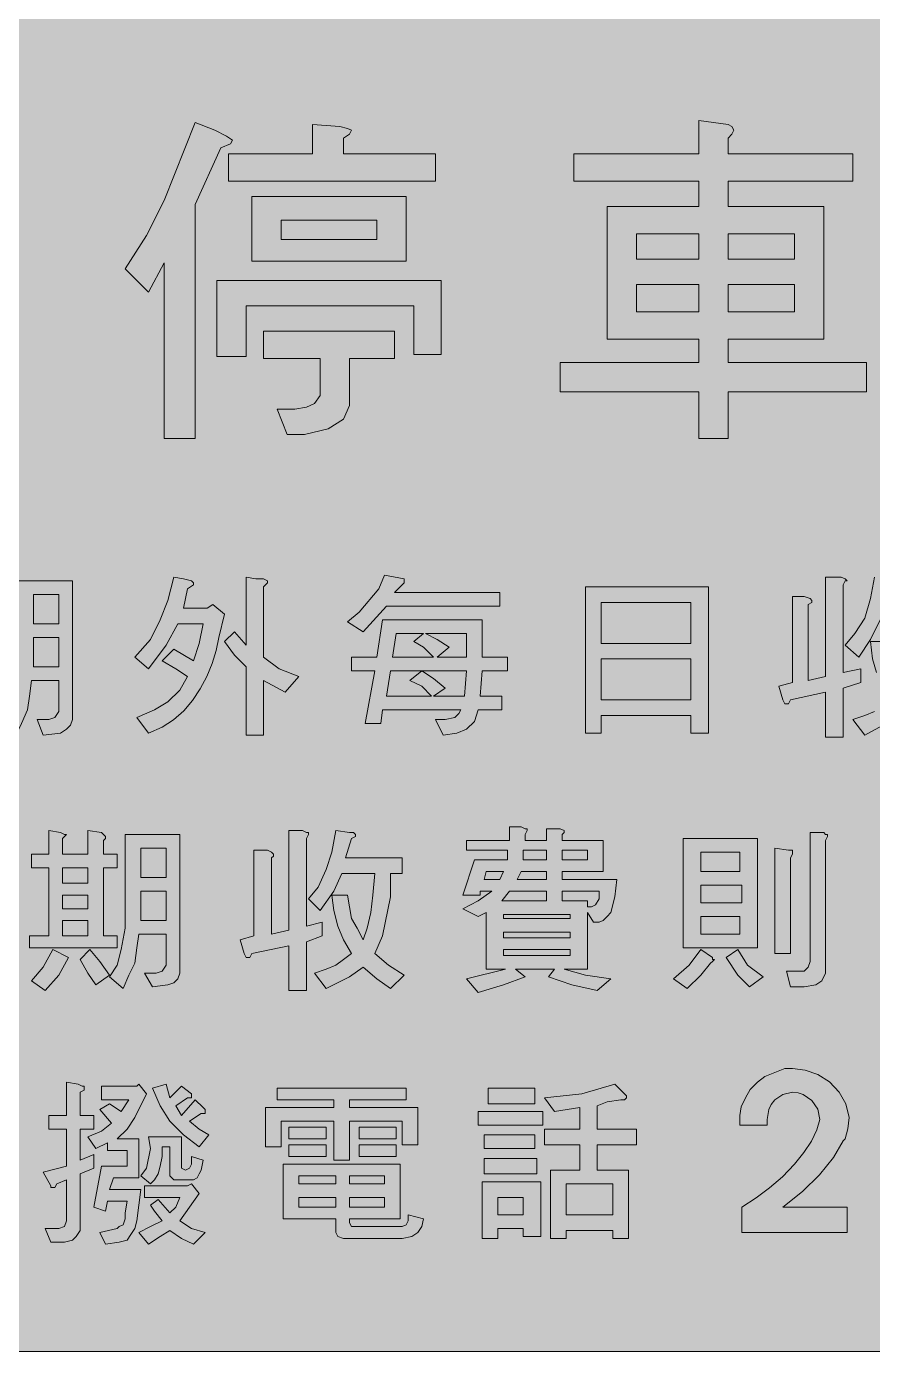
# Model space of a CAD drawing. Header units: metres. Extents: x 10 to 559, y 12 to 260.
# Drawn here: x 168 to 246.1, y 12.1 to 134.3 of the extents above; entities that cross this region are included whole.
import ezdxf

# ---------------------------------------------------------------- set-up
doc = ezdxf.new("R2010")
doc.units = ezdxf.units.M
doc.layers.add('FILL_BLUE_0000FF', color=7, linetype='Continuous', true_color=0x0000ff)
doc.layers.add('FILL_WHITE_FFFFFF', color=7, linetype='Continuous', true_color=0xffffff)

msp = doc.modelspace()

# ---------------------------------------------------------------- hatches: boundary and pattern name
at = {"layer": 'FILL_BLUE_0000FF', "true_color": 0x0000ff}
h = msp.add_hatch(color=7, dxfattribs=at)
h.dxf.hatch_style = 1
h.paths.add_polyline_path([(553.58, 259.97), (554.9, 259.58), (556.14, 258.96), (557.28, 258.12), (558.12, 256.98), (558.74, 255.74), (559.13, 254.42), (559.26, 253.08), (559.26, 19.26), (559.22, 17.91), (558.9, 16.56), (558.23, 15.32), (557.28, 14.22), (556.14, 13.28), (554.9, 12.6), (553.58, 12.2), (552.24, 12.06), (17.28, 12.06), (15.94, 12.2), (14.63, 12.6), (13.38, 13.28), (12.24, 14.22), (11.3, 15.36), (10.62, 16.61), (10.22, 17.92), (10.08, 19.26), (10.08, 253.08), (10.22, 254.41), (10.62, 255.6), (11.3, 256.93), (12.24, 258.12), (13.34, 259.07), (14.58, 259.74), (15.93, 259.99), (17.28, 260.1), (552.24, 260.1), (553.58, 259.97)])
at = {"layer": 'FILL_WHITE_FFFFFF', "true_color": 0xffffff}
h = msp.add_hatch(color=7, dxfattribs=at)
h.dxf.hatch_style = 1
h.paths.add_polyline_path([(186.48, 124.2), (187.02, 123.84), (186.84, 123.48), (185.94, 123.12), (183.6, 117.9), (183.6, 96.3), (180.72, 96.3), (180.72, 112.5), (179.28, 109.8), (177.12, 111.96), (179.1, 115.02), (180.72, 118.26), (183.6, 125.46), (185.4, 124.74), (186.48, 124.2)])
h = msp.add_hatch(color=7, dxfattribs=at)
h.dxf.hatch_style = 1
h.paths.add_polyline_path([(196.92, 125.1), (197.64, 124.92), (198, 124.74), (197.82, 124.38), (197.28, 124.02), (197.28, 122.58), (205.74, 122.58), (205.74, 120.06), (186.66, 120.06), (186.66, 122.58), (194.4, 122.58), (194.4, 125.28), (196.92, 125.1)])
h = msp.add_hatch(color=7, dxfattribs=at)
h.dxf.hatch_style = 1
h.paths.add_polyline_path([(233.28, 124.74), (233.1, 124.38), (232.74, 124.02), (232.74, 122.58), (244.26, 122.58), (244.26, 120.06), (232.74, 120.06), (232.74, 117.72), (241.56, 117.72), (241.56, 105.48), (232.74, 105.48), (232.74, 103.32), (245.52, 103.32), (245.52, 100.62), (232.74, 100.62), (232.74, 96.3), (230.04, 96.3), (230.04, 100.62), (217.26, 100.62), (217.26, 103.32), (230.04, 103.32), (230.04, 105.48), (221.58, 105.48), (221.58, 117.72), (230.04, 117.72), (230.04, 120.06), (218.52, 120.06), (218.52, 122.58), (230.04, 122.58), (230.04, 125.64), (232.74, 125.28), (233.1, 125.1), (233.28, 124.74)])
h.paths.add_polyline_path([(230.04, 112.86), (230.04, 115.2), (224.28, 115.2), (224.28, 112.86), (230.04, 112.86)], flags=16)
h.paths.add_polyline_path([(224.28, 108), (230.04, 108), (230.04, 110.52), (224.28, 110.52), (224.28, 108)], flags=16)
h.paths.add_polyline_path([(232.74, 115.2), (232.74, 112.86), (238.86, 112.86), (238.86, 115.2), (232.74, 115.2)], flags=16)
h.paths.add_polyline_path([(238.86, 110.52), (232.74, 110.52), (232.74, 108), (238.86, 108), (238.86, 110.52)], flags=16)
h = msp.add_hatch(color=7, dxfattribs=at)
h.dxf.hatch_style = 1
h.paths.add_polyline_path([(203.04, 112.68), (188.82, 112.68), (188.82, 118.62), (203.04, 118.62), (203.04, 112.68)])
h.paths.add_polyline_path([(200.34, 116.46), (191.52, 116.46), (191.52, 114.66), (200.34, 114.66), (200.34, 116.46)], flags=16)
h = msp.add_hatch(color=7, dxfattribs=at)
h.dxf.hatch_style = 1
h.paths.add_polyline_path([(206.28, 110.88), (206.28, 104.04), (203.76, 104.04), (203.76, 108.54), (188.28, 108.54), (188.28, 103.86), (185.58, 103.86), (185.58, 110.88), (206.28, 110.88)])
h = msp.add_hatch(color=7, dxfattribs=at)
h.dxf.hatch_style = 1
h.paths.add_polyline_path([(201.96, 106.2), (201.96, 103.68), (197.82, 103.68), (197.82, 99.36), (197.28, 98.1), (195.84, 97.2), (193.68, 96.66), (192.06, 96.66), (191.16, 99), (192.78, 99), (193.86, 99.18), (194.58, 99.54), (195.12, 100.26), (195.12, 103.68), (189.9, 103.68), (189.9, 106.2), (201.96, 106.2)])
h = msp.add_hatch(color=7, dxfattribs=at)
h.dxf.hatch_style = 1
h.paths.add_polyline_path([(172.08, 69.84), (171.72, 69.48), (171.18, 69.12), (169.56, 68.94), (169.02, 70.38), (170.1, 70.38), (170.64, 70.56), (171, 71.1), (171, 73.98), (168.48, 73.98), (168.3, 72.54), (168.12, 71.28), (167.58, 70.02), (167.04, 68.94), (165.78, 70.02), (166.5, 71.1), (166.86, 72.54), (167.22, 74.52), (167.22, 83.16), (172.26, 83.16), (172.26, 70.38), (172.08, 69.84)])
h.paths.add_polyline_path([(168.66, 77.94), (168.66, 75.24), (171, 75.24), (171, 77.94), (168.66, 77.94)], flags=16)
h.paths.add_polyline_path([(171, 81.9), (168.66, 81.9), (168.66, 79.2), (171, 79.2), (171, 81.9)], flags=16)
h = msp.add_hatch(color=7, dxfattribs=at)
h.dxf.hatch_style = 1
h.paths.add_polyline_path([(183.24, 83.16), (183.42, 82.98), (183.42, 82.8), (182.88, 82.44), (182.52, 80.64), (184.68, 80.64), (185.22, 81), (186.3, 80.1), (185.76, 77.94), (185.51, 76.75), (185.14, 75.54), (184.66, 74.34), (184.06, 73.2), (183.35, 72.12), (182.53, 71.16), (181.59, 70.33), (180.54, 69.66), (179.28, 69.12), (178.2, 70.56), (179.82, 71.28), (181.08, 72), (182.16, 73.08), (182.88, 74.34), (181.8, 75.06), (180.54, 75.78), (181.62, 76.86), (183.42, 75.78), (183.96, 77.4), (184.32, 79.2), (181.98, 79.2), (180.9, 77.22), (179.28, 75.06), (178.02, 76.14), (179.46, 77.76), (180.36, 79.56), (181.08, 81.36), (181.62, 83.52), (182.52, 83.34), (183.24, 83.16)])
h = msp.add_hatch(color=7, dxfattribs=at)
h.dxf.hatch_style = 1
h.paths.add_polyline_path([(189.9, 83.34), (190.26, 83.16), (190.26, 82.98), (189.9, 82.62), (189.9, 76.14), (191.34, 75.06), (193.14, 74.34), (191.88, 72.9), (189.9, 73.98), (189.9, 68.94), (188.28, 68.94), (188.28, 75.24), (187.2, 76.32), (186.3, 77.58), (187.2, 78.48), (188.28, 77.22), (188.28, 83.52), (189.18, 83.34), (189.9, 83.34)])
h = msp.add_hatch(color=7, dxfattribs=at)
h.dxf.hatch_style = 1
h.paths.add_polyline_path([(198.72, 80.28), (200.52, 82.44), (201.06, 83.7), (202.86, 83.34), (202.86, 82.98), (202.5, 82.62), (201.96, 82.08), (211.68, 82.08), (211.68, 80.82), (201.24, 80.82), (199.08, 78.48), (197.64, 79.38), (198.72, 80.28)])
h = msp.add_hatch(color=7, dxfattribs=at)
h.dxf.hatch_style = 1
h.paths.add_polyline_path([(238.68, 73.8), (238.68, 81.72), (239.76, 81.72), (240.3, 81.54), (240.48, 81.36), (240.48, 81.18), (240.12, 81), (240.12, 73.98), (241.74, 74.34), (241.74, 83.52), (243.18, 83.52), (243.54, 83.34), (243.72, 83.16), (243.54, 83.16), (243.36, 82.8), (243.36, 74.7), (244.98, 75.06), (244.98, 73.8), (243.36, 73.26), (243.36, 68.76), (241.74, 68.76), (241.74, 72.9), (238.5, 72.18), (238.32, 71.82), (237.96, 71.82), (237.78, 72.18), (237.42, 73.44), (238.68, 73.8)])
h = msp.add_hatch(color=7, dxfattribs=at)
h.dxf.hatch_style = 1
h.paths.add_polyline_path([(244.44, 78.3), (245.34, 79.74), (245.88, 81.54), (246.24, 83.52), (247.5, 83.34), (247.86, 83.16), (248.04, 83.16), (248.04, 82.98), (247.68, 82.62), (247.14, 81), (252.36, 81), (252.36, 79.56), (251.28, 79.56), (251.28, 77.4), (250.92, 75.6), (250.38, 73.8), (249.66, 72.18), (250.92, 71.1), (252.54, 70.2), (251.28, 68.94), (249.84, 69.84), (248.76, 70.92), (247.32, 70.02), (245.34, 68.94), (244.26, 70.38), (245.34, 70.74), (246.24, 71.1), (246.96, 71.64), (247.68, 72.18), (246.96, 73.44), (246.42, 74.7), (246.06, 75.96), (245.88, 77.58), (247.32, 77.58), (247.68, 75.42), (248.04, 74.34), (248.58, 73.44), (249.12, 74.52), (249.48, 75.96), (249.66, 77.58), (249.84, 79.56), (246.78, 79.56), (245.88, 77.76), (244.8, 76.14), (243.54, 77.22), (244.44, 78.3)])
h = msp.add_hatch(color=7, dxfattribs=at)
h.dxf.hatch_style = 1
h.paths.add_polyline_path([(230.94, 69.12), (229.32, 69.12), (229.32, 70.74), (221.04, 70.74), (221.04, 69.12), (219.6, 69.12), (219.6, 82.62), (230.94, 82.62), (230.94, 69.12)])
h.paths.add_polyline_path([(221.04, 75.96), (221.04, 72.18), (229.32, 72.18), (229.32, 75.96), (221.04, 75.96)], flags=16)
h.paths.add_polyline_path([(229.32, 81.18), (221.04, 81.18), (221.04, 77.4), (229.32, 77.4), (229.32, 81.18)], flags=16)
h = msp.add_hatch(color=7, dxfattribs=at)
h.dxf.hatch_style = 1
h.paths.add_polyline_path([(212.4, 76.14), (212.4, 74.88), (210.06, 74.88), (209.88, 72.54), (211.86, 72.54), (211.86, 71.28), (209.7, 71.28), (209.34, 70.2), (208.62, 69.48), (207.72, 69.12), (206.46, 68.94), (205.74, 70.38), (206.64, 70.38), (207.54, 70.56), (207.9, 70.92), (208.08, 71.28), (200.88, 71.28), (200.7, 70.02), (199.26, 70.02), (200.16, 74.88), (198, 74.88), (198, 76.14), (200.34, 76.14), (200.88, 79.56), (210.06, 79.56), (210.06, 76.14), (212.4, 76.14)])
h.paths.add_polyline_path([(208.62, 78.3), (204.84, 78.3), (205.92, 77.76), (207, 77.04), (205.92, 76.14), (208.62, 76.14), (208.62, 78.3)], flags=16)
h.paths.add_polyline_path([(204.66, 78.3), (202.14, 78.3), (201.78, 76.14), (205.56, 76.14), (204.66, 77.04), (203.76, 77.58), (204.66, 78.3)], flags=16)
h.paths.add_polyline_path([(205.56, 72.54), (208.44, 72.54), (208.62, 74.88), (204.48, 74.88), (205.56, 74.16), (206.64, 73.26), (205.56, 72.54)], flags=16)
h.paths.add_polyline_path([(201.6, 74.88), (201.24, 72.54), (205.38, 72.54), (204.48, 73.44), (203.4, 73.98), (204.48, 74.88), (201.6, 74.88)], flags=16)
h = msp.add_hatch(color=7, dxfattribs=at)
h.dxf.hatch_style = 1
h.paths.add_polyline_path([(171.54, 59.76), (171.72, 59.76), (171.36, 59.4), (171.36, 57.96), (173.7, 57.96), (173.7, 60.12), (174.96, 59.94), (175.32, 59.58), (175.32, 59.4), (175.14, 59.22), (175.14, 57.96), (176.4, 57.96), (176.4, 56.7), (175.14, 56.7), (175.14, 50.4), (176.4, 50.4), (176.4, 49.32), (168.3, 49.32), (168.3, 50.4), (170.1, 50.4), (170.1, 56.7), (168.48, 56.7), (168.48, 57.96), (170.1, 57.96), (170.1, 60.12), (171.18, 59.94), (171.54, 59.76)])
h.paths.add_polyline_path([(171.36, 52.92), (173.7, 52.92), (173.7, 54.18), (171.36, 54.18), (171.36, 52.92)], flags=16)
h.paths.add_polyline_path([(171.36, 51.84), (171.36, 50.4), (173.7, 50.4), (173.7, 51.84), (171.36, 51.84)], flags=16)
h.paths.add_polyline_path([(173.7, 56.7), (171.36, 56.7), (171.36, 55.26), (173.7, 55.26), (173.7, 56.7)], flags=16)
h = msp.add_hatch(color=7, dxfattribs=at)
h.dxf.hatch_style = 1
h.paths.add_polyline_path([(189, 50.4), (189, 58.32), (190.26, 58.32), (190.62, 58.14), (190.8, 57.96), (190.8, 57.78), (190.62, 57.6), (190.62, 50.58), (192.24, 50.94), (192.24, 60.12), (193.5, 60.12), (193.86, 59.94), (194.04, 59.94), (194.04, 59.76), (193.86, 59.4), (193.86, 51.3), (195.3, 51.66), (195.3, 50.4), (193.86, 49.86), (193.86, 45.36), (192.24, 45.36), (192.24, 49.5), (188.82, 48.78), (188.64, 48.42), (188.28, 48.42), (188.1, 48.78), (187.74, 50.04), (189, 50.4)])
h = msp.add_hatch(color=7, dxfattribs=at)
h.dxf.hatch_style = 1
h.paths.add_polyline_path([(194.94, 54.9), (195.66, 56.52), (196.2, 58.14), (196.56, 60.12), (197.82, 59.94), (198.18, 59.94), (198.36, 59.76), (198.36, 59.58), (198, 59.4), (197.46, 57.6), (202.68, 57.6), (202.68, 56.16), (201.6, 56.16), (201.6, 54), (200.88, 50.4), (200.16, 48.78), (201.42, 47.7), (202.86, 46.8), (201.6, 45.54), (200.34, 46.44), (199.08, 47.52), (197.82, 46.62), (195.66, 45.54), (194.58, 46.98), (195.66, 47.34), (196.56, 47.7), (197.28, 48.24), (198, 48.78), (197.28, 50.04), (196.74, 51.3), (196.38, 52.74), (196.2, 54.18), (197.64, 54.18), (198, 52.02), (198.54, 51.12), (199.08, 50.04), (199.44, 51.12), (199.8, 52.56), (199.98, 54.18), (200.16, 56.16), (197.1, 56.16), (196.38, 54.54), (195.12, 52.74), (194.04, 53.82), (194.94, 54.9)])
h = msp.add_hatch(color=7, dxfattribs=at)
h.dxf.hatch_style = 1
h.paths.add_polyline_path([(216, 60.3), (217.26, 60.3), (217.62, 60.12), (217.62, 59.94), (217.44, 59.76), (217.44, 59.22), (221.22, 59.22), (221.22, 56.34), (217.44, 56.34), (217.44, 55.62), (222.48, 55.62), (222.3, 54), (221.94, 52.56), (221.58, 52.2), (221.22, 51.84), (220.86, 51.66), (220.32, 51.66), (219.78, 52.56), (219.78, 47.34), (217.62, 47.34), (219.6, 46.8), (221.94, 46.44), (220.68, 45.36), (218.34, 45.9), (216.18, 46.62), (216.72, 47.34), (213.12, 47.34), (214.02, 46.62), (212.04, 45.9), (209.7, 45.18), (208.62, 46.44), (212.22, 47.34), (210.42, 47.34), (210.42, 52.56), (209.7, 52.2), (208.26, 52.92), (209.7, 53.64), (210.96, 54.54), (209.88, 54.54), (209.88, 54.18), (208.26, 54.18), (209.34, 57.42), (212.4, 57.42), (212.4, 58.32), (208.62, 58.32), (208.62, 59.22), (212.58, 59.22), (212.58, 60.48), (213.66, 60.48), (214.02, 60.3), (214.2, 60.3), (214.2, 60.12), (214.02, 59.76), (214.02, 59.22), (216, 59.22), (216, 60.3)])
h.paths.add_polyline_path([(210.42, 56.34), (210.24, 55.62), (211.68, 55.62), (212.04, 56.34), (210.42, 56.34)], flags=16)
h.paths.add_polyline_path([(216, 57.42), (216, 58.32), (213.84, 58.32), (213.84, 57.42), (216, 57.42)], flags=16)
h.paths.add_polyline_path([(216, 55.62), (216, 56.34), (213.66, 56.34), (213.3, 55.62), (216, 55.62)], flags=16)
h.paths.add_polyline_path([(217.44, 58.32), (217.44, 57.42), (219.78, 57.42), (219.78, 58.32), (217.44, 58.32)], flags=16)
h.paths.add_polyline_path([(218.16, 52.38), (212.04, 52.38), (212.04, 52.02), (218.16, 52.02), (218.16, 52.38)], flags=16)
h.paths.add_polyline_path([(216, 54.54), (212.58, 54.54), (211.86, 53.64), (216, 53.64), (216, 54.54)], flags=16)
h.paths.add_polyline_path([(220.5, 53.28), (220.86, 53.82), (220.86, 54.54), (217.44, 54.54), (217.44, 53.64), (219.78, 53.64), (219.78, 53.1), (220.14, 53.1), (220.5, 53.28)], flags=16)
h.paths.add_polyline_path([(212.04, 50.76), (212.04, 50.22), (218.16, 50.22), (218.16, 50.76), (212.04, 50.76)], flags=16)
h.paths.add_polyline_path([(218.16, 49.14), (212.04, 49.14), (212.04, 48.6), (218.16, 48.6), (218.16, 49.14)], flags=16)
h = msp.add_hatch(color=7, dxfattribs=at)
h.dxf.hatch_style = 1
h.paths.add_polyline_path([(241.56, 59.94), (241.74, 59.76), (241.92, 59.76), (241.92, 59.58), (241.74, 59.22), (241.74, 46.98), (241.38, 46.26), (240.84, 45.9), (239.76, 45.72), (238.5, 45.72), (238.14, 47.16), (239.76, 47.16), (240.12, 47.52), (240.3, 48.06), (240.3, 59.94), (241.56, 59.94)])
h = msp.add_hatch(color=7, dxfattribs=at)
h.dxf.hatch_style = 1
h.paths.add_polyline_path([(181.98, 46.44), (181.62, 46.08), (181.08, 45.9), (179.64, 45.72), (178.92, 46.98), (180, 46.98), (180.54, 47.16), (180.9, 47.7), (180.9, 50.58), (178.38, 50.58), (178.2, 49.32), (178.02, 47.88), (177.48, 46.8), (176.94, 45.54), (175.68, 46.62), (176.4, 47.7), (176.76, 49.14), (177.12, 51.12), (177.12, 59.76), (182.16, 59.76), (182.16, 46.98), (181.98, 46.44)])
h.paths.add_polyline_path([(178.56, 54.54), (178.56, 51.84), (180.9, 51.84), (180.9, 54.54), (178.56, 54.54)], flags=16)
h.paths.add_polyline_path([(180.9, 58.5), (178.56, 58.5), (178.56, 55.8), (180.9, 55.8), (180.9, 58.5)], flags=16)
h = msp.add_hatch(color=7, dxfattribs=at)
h.dxf.hatch_style = 1
h.paths.add_polyline_path([(228.6, 59.4), (235.44, 59.4), (235.44, 49.32), (228.6, 49.32), (228.6, 59.4)])
h.paths.add_polyline_path([(230.22, 53.46), (234, 53.46), (234, 55.08), (230.22, 55.08), (230.22, 53.46)], flags=16)
h.paths.add_polyline_path([(230.22, 58.14), (230.22, 56.34), (233.82, 56.34), (233.82, 58.14), (230.22, 58.14)], flags=16)
h.paths.add_polyline_path([(233.82, 52.2), (230.22, 52.2), (230.22, 50.58), (233.82, 50.58), (233.82, 52.2)], flags=16)
h = msp.add_hatch(color=7, dxfattribs=at)
h.dxf.hatch_style = 1
h.paths.add_polyline_path([(238.32, 58.32), (238.68, 58.32), (238.68, 57.96), (238.5, 57.6), (238.5, 48.78), (237.06, 48.78), (237.06, 58.5), (238.32, 58.32)])
h = msp.add_hatch(color=7, dxfattribs=at)
h.dxf.hatch_style = 1
h.paths.add_polyline_path([(169.56, 47.52), (170.46, 49.14), (171.9, 48.42), (171, 46.8), (169.74, 45.36), (168.48, 46.26), (169.56, 47.52)])
h = msp.add_hatch(color=7, dxfattribs=at)
h.dxf.hatch_style = 1
h.paths.add_polyline_path([(174.78, 48.06), (175.68, 46.8), (174.42, 45.9), (173.7, 46.98), (172.98, 48.24), (173.88, 49.14), (174.78, 48.06)])
h = msp.add_hatch(color=7, dxfattribs=at)
h.dxf.hatch_style = 1
h.paths.add_polyline_path([(229.14, 47.7), (230.22, 49.14), (231.3, 48.42), (231.3, 48.24), (231.48, 48.24), (231.3, 48.06), (231.12, 47.88), (230.22, 46.8), (228.96, 45.54), (227.7, 46.44), (229.14, 47.7)])
h = msp.add_hatch(color=7, dxfattribs=at)
h.dxf.hatch_style = 1
h.paths.add_polyline_path([(233.64, 46.8), (232.56, 48.42), (233.64, 49.14), (234.54, 47.7), (235.98, 46.62), (234.72, 45.72), (233.64, 46.8)])
h = msp.add_hatch(color=7, dxfattribs=at)
h.dxf.hatch_style = 1
h.paths.add_polyline_path([(233.82, 32.94), (233.82, 33.84), (233.96, 34.65), (234.36, 35.46), (234.77, 36.25), (235.44, 36.9), (236.12, 37.42), (237.06, 37.8), (237.96, 38.16), (238.68, 38.16), (239.85, 38.03), (241.02, 37.62), (242.08, 36.95), (243, 36), (243.59, 34.9), (243.9, 33.66), (243.79, 32.6), (243.54, 31.68), (243.36, 31.5), (242.46, 29.96), (241.18, 28.37), (239.59, 26.82), (237.78, 25.38), (243.72, 25.38), (243.72, 23.04), (234, 23.04), (234, 25.38), (235.32, 26.23), (236.57, 27.16), (237.75, 28.19), (238.86, 29.34), (239.73, 30.42), (240.44, 31.48), (240.94, 32.5), (241.2, 33.48), (241.01, 34.41), (240.48, 35.21), (239.68, 35.78), (239.2, 35.94), (238.68, 36), (237.8, 35.78), (237.06, 35.28), (236.72, 34.85), (236.5, 34.38), (236.34, 33.48), (236.34, 32.94), (233.82, 32.94)])
h = msp.add_hatch(color=7, dxfattribs=at)
h.dxf.hatch_style = 1
h.paths.add_polyline_path([(172.8, 36.72), (173.16, 36.54), (173.34, 36.54), (173.34, 36.18), (172.98, 36), (172.98, 33.84), (174.24, 33.84), (174.24, 32.58), (172.98, 32.58), (172.98, 29.7), (174.24, 30.24), (174.24, 28.98), (172.98, 28.44), (172.98, 23.22), (172.62, 22.68), (172.26, 22.32), (171.54, 22.14), (170.28, 22.14), (169.74, 23.4), (171, 23.4), (171.54, 23.58), (171.72, 24.12), (171.72, 27.9), (170.82, 27.54), (170.64, 27.18), (170.28, 27.18), (170.28, 27.36), (169.56, 28.62), (171.72, 29.16), (171.72, 32.58), (170.1, 32.58), (170.1, 33.84), (171.72, 33.84), (171.72, 36.9), (172.8, 36.72)])
h = msp.add_hatch(color=7, dxfattribs=at)
h.dxf.hatch_style = 1
h.paths.add_polyline_path([(178.2, 36.54), (178.38, 36.72), (179.1, 35.82), (178.02, 33.66), (177.3, 32.58), (176.4, 31.68), (178.38, 31.68), (178.38, 28.08), (176.04, 28.08), (175.68, 27), (178.56, 27), (178.2, 24.12), (178.02, 23.4), (177.66, 22.86), (177.3, 22.32), (176.58, 22.14), (175.32, 21.96), (174.78, 23.04), (176.4, 23.4), (176.58, 23.58), (176.94, 23.76), (177.12, 24.3), (177.12, 24.84), (177.3, 25.92), (175.5, 25.92), (175.32, 25.02), (174.24, 25.38), (174.96, 29.16), (177.3, 29.16), (177.3, 30.6), (175.5, 30.6), (175.5, 31.32), (174.42, 30.78), (173.7, 31.86), (174.96, 32.4), (175.86, 33.12), (174.78, 34.38), (175.68, 34.92), (176.76, 34.2), (177.48, 35.28), (174.96, 35.28), (174.96, 36.54), (178.2, 36.54)])
h = msp.add_hatch(color=7, dxfattribs=at)
h.dxf.hatch_style = 1
h.paths.add_polyline_path([(181.26, 35.46), (182.34, 36.54), (183.24, 35.82), (183.24, 35.46), (182.88, 35.46), (181.8, 34.74), (182.34, 33.84), (183.6, 35.28), (184.32, 34.56), (184.5, 34.38), (184.5, 34.02), (184.14, 34.02), (183.06, 33.3), (183.96, 32.58), (184.86, 32.04), (183.96, 30.96), (182.52, 32.04), (181.26, 33.3), (180.36, 34.74), (179.64, 36.36), (180.9, 36.72), (181.26, 35.46)])
h = msp.add_hatch(color=7, dxfattribs=at)
h.dxf.hatch_style = 1
h.paths.add_polyline_path([(222.3, 36.72), (223.2, 35.82), (223.38, 35.64), (223.38, 35.46), (223.2, 35.28), (222.84, 35.28), (221.58, 35.1), (220.68, 34.74), (220.68, 32.58), (224.28, 32.58), (224.28, 31.14), (220.68, 31.14), (220.68, 28.8), (223.56, 28.8), (223.56, 22.5), (222.12, 22.5), (222.12, 23.22), (217.8, 23.22), (217.8, 22.5), (216.36, 22.5), (216.36, 28.8), (219.06, 28.8), (219.06, 31.14), (215.82, 31.14), (215.82, 32.58), (219.06, 32.58), (219.06, 34.56), (216.72, 34.2), (215.82, 35.46), (219.24, 35.82), (222.3, 36.72)])
h.paths.add_polyline_path([(222.12, 27.54), (217.8, 27.54), (217.8, 24.66), (222.12, 24.66), (222.12, 27.54)], flags=16)
h = msp.add_hatch(color=7, dxfattribs=at)
h.dxf.hatch_style = 1
h.paths.add_polyline_path([(203.04, 36.36), (203.04, 35.28), (197.82, 35.28), (197.82, 34.56), (204.12, 34.56), (204.12, 31.14), (202.68, 31.14), (202.68, 33.3), (197.82, 33.3), (197.82, 29.7), (196.38, 29.7), (196.38, 33.3), (191.52, 33.3), (191.52, 30.96), (190.08, 30.96), (190.08, 34.56), (196.38, 34.56), (196.38, 35.28), (191.16, 35.28), (191.16, 36.36), (203.04, 36.36)])
h = msp.add_hatch(color=7, dxfattribs=at)
h.dxf.hatch_style = 1
h.paths.add_polyline_path([(214.92, 36.36), (214.92, 34.92), (210.6, 34.92), (210.6, 36.36), (214.92, 36.36)])
h = msp.add_hatch(color=7, dxfattribs=at)
h.dxf.hatch_style = 1
h.paths.add_polyline_path([(215.64, 34.2), (215.64, 32.94), (209.7, 32.94), (209.7, 34.2), (215.64, 34.2)])
h = msp.add_hatch(color=7, dxfattribs=at)
h.dxf.hatch_style = 1
h.paths.add_polyline_path([(182.34, 29.34), (182.34, 28.98), (182.7, 28.8), (183.06, 28.98), (183.24, 29.34), (183.24, 30.06), (184.32, 29.7), (184.14, 28.8), (183.96, 28.44), (183.78, 28.08), (183.42, 27.9), (181.62, 27.9), (181.26, 28.26), (181.26, 30.96), (180.54, 30.96), (180.54, 30.06), (180.36, 29.16), (180.18, 28.44), (179.82, 27.9), (179.46, 27.54), (178.56, 28.26), (179.1, 28.98), (179.46, 30.78), (179.28, 31.86), (182.34, 31.86), (182.34, 29.34)])
h = msp.add_hatch(color=7, dxfattribs=at)
h.dxf.hatch_style = 1
h.paths.add_polyline_path([(195.66, 32.76), (195.66, 31.68), (192.24, 31.68), (192.24, 32.76), (195.66, 32.76)])
h = msp.add_hatch(color=7, dxfattribs=at)
h.dxf.hatch_style = 1
h.paths.add_polyline_path([(202.14, 32.76), (202.14, 31.68), (198.72, 31.68), (198.72, 32.76), (202.14, 32.76)])
h = msp.add_hatch(color=7, dxfattribs=at)
h.dxf.hatch_style = 1
h.paths.add_polyline_path([(214.92, 32.04), (214.92, 30.78), (210.24, 30.78), (210.24, 32.04), (214.92, 32.04)])
h = msp.add_hatch(color=7, dxfattribs=at)
h.dxf.hatch_style = 1
h.paths.add_polyline_path([(195.66, 31.14), (195.66, 30.06), (192.24, 30.06), (192.24, 31.14), (195.66, 31.14)])
h = msp.add_hatch(color=7, dxfattribs=at)
h.dxf.hatch_style = 1
h.paths.add_polyline_path([(202.14, 31.14), (202.14, 30.06), (198.72, 30.06), (198.72, 31.14), (202.14, 31.14)])
h = msp.add_hatch(color=7, dxfattribs=at)
h.dxf.hatch_style = 1
h.paths.add_polyline_path([(215.1, 29.88), (215.1, 28.44), (210.24, 28.44), (210.24, 29.88), (215.1, 29.88)])
h = msp.add_hatch(color=7, dxfattribs=at)
h.dxf.hatch_style = 1
h.paths.add_polyline_path([(198, 23.58), (202.68, 23.58), (203.04, 23.76), (203.22, 24.12), (203.22, 24.66), (204.66, 24.3), (204.48, 23.58), (204.12, 23.04), (203.58, 22.68), (202.68, 22.5), (197.28, 22.5), (196.74, 22.68), (196.56, 23.04), (196.56, 24.3), (191.7, 24.3), (191.7, 29.34), (202.5, 29.34), (202.5, 24.3), (197.82, 24.3), (197.82, 23.94), (198, 23.58)])
h.paths.add_polyline_path([(201.06, 27.54), (201.06, 28.26), (197.82, 28.26), (197.82, 27.54), (201.06, 27.54)], flags=16)
h.paths.add_polyline_path([(193.14, 27.54), (196.56, 27.54), (196.56, 28.26), (193.14, 28.26), (193.14, 27.54)], flags=16)
h.paths.add_polyline_path([(197.82, 26.28), (197.82, 25.38), (201.06, 25.38), (201.06, 26.28), (197.82, 26.28)], flags=16)
h.paths.add_polyline_path([(196.56, 26.28), (193.14, 26.28), (193.14, 25.38), (196.56, 25.38), (196.56, 26.28)], flags=16)
h = msp.add_hatch(color=7, dxfattribs=at)
h.dxf.hatch_style = 1
h.paths.add_polyline_path([(182.88, 27.36), (183.24, 27.54), (183.96, 26.64), (182.16, 24.12), (183.24, 23.4), (184.5, 23.04), (183.42, 21.96), (182.34, 22.5), (181.26, 23.22), (180.36, 22.68), (179.28, 21.96), (178.38, 23.04), (179.46, 23.58), (180.54, 24.12), (179.82, 25.02), (179.46, 25.56), (180.18, 26.1), (181.26, 24.84), (181.8, 25.38), (182.16, 26.28), (178.92, 26.28), (178.92, 27.36), (182.88, 27.36)])
h = msp.add_hatch(color=7, dxfattribs=at)
h.dxf.hatch_style = 1
h.paths.add_polyline_path([(215.46, 27.72), (215.46, 22.68), (213.84, 22.68), (213.84, 23.4), (211.5, 23.4), (211.5, 22.5), (210.06, 22.5), (210.06, 27.72), (215.46, 27.72)])
h.paths.add_polyline_path([(213.84, 26.28), (211.5, 26.28), (211.5, 24.66), (213.84, 24.66), (213.84, 26.28)], flags=16)

# ---------------------------------------------------------------- linework, layer by layer
at = {"layer": 'FILL_BLUE_0000FF', "lineweight": 0, "true_color": 0x0000ff}
msp.add_lwpolyline([(552.24, 12.06), (17.28, 12.06), (15.94, 12.2), (14.63, 12.6), (13.38, 13.28), (12.24, 14.22), (11.3, 15.36), (10.62, 16.61), (10.22, 17.92), (10.08, 19.26), (10.08, 253.08), (10.22, 254.41), (10.62, 255.6), (11.3, 256.93), (12.24, 258.12), (13.34, 259.07), (14.58, 259.74), (15.93, 259.99), (17.28, 260.1), (552.24, 260.1)], dxfattribs=at)
at = {"layer": 'FILL_WHITE_FFFFFF', "lineweight": 0, "true_color": 0xffffff}
for points in [[(186.48, 124.2), (187.02, 123.84), (186.84, 123.48), (185.94, 123.12), (183.6, 117.9), (183.6, 96.3), (180.72, 96.3), (180.72, 112.5), (179.28, 109.8), (177.12, 111.96), (179.1, 115.02), (180.72, 118.26), (183.6, 125.46), (185.4, 124.74)], [(196.92, 125.1), (197.64, 124.92), (198, 124.74), (197.82, 124.38), (197.28, 124.02), (197.28, 122.58), (205.74, 122.58), (205.74, 120.06), (186.66, 120.06), (186.66, 122.58), (194.4, 122.58), (194.4, 125.28)], [(233.28, 124.74), (233.1, 124.38), (232.74, 124.02), (232.74, 122.58), (244.26, 122.58), (244.26, 120.06), (232.74, 120.06), (232.74, 117.72), (241.56, 117.72), (241.56, 105.48), (232.74, 105.48), (232.74, 103.32), (245.52, 103.32), (245.52, 100.62), (232.74, 100.62), (232.74, 96.3), (230.04, 96.3), (230.04, 100.62), (217.26, 100.62), (217.26, 103.32), (230.04, 103.32), (230.04, 105.48), (221.58, 105.48), (221.58, 117.72), (230.04, 117.72), (230.04, 120.06), (218.52, 120.06), (218.52, 122.58), (230.04, 122.58), (230.04, 125.64), (232.74, 125.28), (233.1, 125.1)], [(203.04, 112.68), (188.82, 112.68), (188.82, 118.62), (203.04, 118.62)], [(200.34, 116.46), (191.52, 116.46), (191.52, 114.66), (200.34, 114.66)], [(230.04, 112.86), (230.04, 115.2), (224.28, 115.2), (224.28, 112.86)], [(232.74, 115.2), (232.74, 112.86), (238.86, 112.86), (238.86, 115.2)], [(206.28, 110.88), (206.28, 104.04), (203.76, 104.04), (203.76, 108.54), (188.28, 108.54), (188.28, 103.86), (185.58, 103.86), (185.58, 110.88)], [(224.28, 108), (230.04, 108), (230.04, 110.52), (224.28, 110.52)], [(238.86, 110.52), (232.74, 110.52), (232.74, 108), (238.86, 108)], [(201.96, 106.2), (201.96, 103.68), (197.82, 103.68), (197.82, 99.36), (197.28, 98.1), (195.84, 97.2), (193.68, 96.66), (192.06, 96.66), (191.16, 99), (192.78, 99), (193.86, 99.18), (194.58, 99.54), (195.12, 100.26), (195.12, 103.68), (189.9, 103.68), (189.9, 106.2)], [(172.08, 69.84), (171.72, 69.48), (171.18, 69.12), (169.56, 68.94), (169.02, 70.38), (170.1, 70.38), (170.64, 70.56), (171, 71.1), (171, 73.98), (168.48, 73.98), (168.3, 72.54), (168.12, 71.28), (167.58, 70.02), (167.04, 68.94), (165.78, 70.02), (166.5, 71.1), (166.86, 72.54), (167.22, 74.52), (167.22, 83.16), (172.26, 83.16), (172.26, 70.38)], [(183.24, 83.16), (183.42, 82.98), (183.42, 82.8), (182.88, 82.44), (182.52, 80.64), (184.68, 80.64), (185.22, 81), (186.3, 80.1), (185.76, 77.94), (185.51, 76.75), (185.14, 75.54), (184.66, 74.34), (184.06, 73.2), (183.35, 72.12), (182.53, 71.16), (181.59, 70.33), (180.54, 69.66), (179.28, 69.12), (178.2, 70.56), (179.82, 71.28), (181.08, 72), (182.16, 73.08), (182.88, 74.34), (181.8, 75.06), (180.54, 75.78), (181.62, 76.86), (183.42, 75.78), (183.96, 77.4), (184.32, 79.2), (181.98, 79.2), (180.9, 77.22), (179.28, 75.06), (178.02, 76.14), (179.46, 77.76), (180.36, 79.56), (181.08, 81.36), (181.62, 83.52), (182.52, 83.34)], [(189.9, 83.34), (190.26, 83.16), (190.26, 82.98), (189.9, 82.62), (189.9, 76.14), (191.34, 75.06), (193.14, 74.34), (191.88, 72.9), (189.9, 73.98), (189.9, 68.94), (188.28, 68.94), (188.28, 75.24), (187.2, 76.32), (186.3, 77.58), (187.2, 78.48), (188.28, 77.22), (188.28, 83.52), (189.18, 83.34)], [(198.72, 80.28), (200.52, 82.44), (201.06, 83.7), (202.86, 83.34), (202.86, 82.98), (202.5, 82.62), (201.96, 82.08), (211.68, 82.08), (211.68, 80.82), (201.24, 80.82), (199.08, 78.48), (197.64, 79.38)], [(238.68, 73.8), (238.68, 81.72), (239.76, 81.72), (240.3, 81.54), (240.48, 81.36), (240.48, 81.18), (240.12, 81), (240.12, 73.98), (241.74, 74.34), (241.74, 83.52), (243.18, 83.52), (243.54, 83.34), (243.72, 83.16), (243.54, 83.16), (243.36, 82.8), (243.36, 74.7), (244.98, 75.06), (244.98, 73.8), (243.36, 73.26), (243.36, 68.76), (241.74, 68.76), (241.74, 72.9), (238.5, 72.18), (238.32, 71.82), (237.96, 71.82), (237.78, 72.18), (237.42, 73.44)], [(230.94, 69.12), (229.32, 69.12), (229.32, 70.74), (221.04, 70.74), (221.04, 69.12), (219.6, 69.12), (219.6, 82.62), (230.94, 82.62)], [(171, 81.9), (168.66, 81.9), (168.66, 79.2), (171, 79.2)], [(229.32, 81.18), (221.04, 81.18), (221.04, 77.4), (229.32, 77.4)], [(212.4, 76.14), (212.4, 74.88), (210.06, 74.88), (209.88, 72.54), (211.86, 72.54), (211.86, 71.28), (209.7, 71.28), (209.34, 70.2), (208.62, 69.48), (207.72, 69.12), (206.46, 68.94), (205.74, 70.38), (206.64, 70.38), (207.54, 70.56), (207.9, 70.92), (208.08, 71.28), (200.88, 71.28), (200.7, 70.02), (199.26, 70.02), (200.16, 74.88), (198, 74.88), (198, 76.14), (200.34, 76.14), (200.88, 79.56), (210.06, 79.56), (210.06, 76.14)], [(204.66, 78.3), (202.14, 78.3), (201.78, 76.14), (205.56, 76.14), (204.66, 77.04), (203.76, 77.58)], [(208.62, 78.3), (204.84, 78.3), (205.92, 77.76), (207, 77.04), (205.92, 76.14), (208.62, 76.14)], [(168.66, 77.94), (168.66, 75.24), (171, 75.24), (171, 77.94)], [(221.04, 75.96), (221.04, 72.18), (229.32, 72.18), (229.32, 75.96)], [(201.6, 74.88), (201.24, 72.54), (205.38, 72.54), (204.48, 73.44), (203.4, 73.98), (204.48, 74.88)], [(205.56, 72.54), (208.44, 72.54), (208.62, 74.88), (204.48, 74.88), (205.56, 74.16), (206.64, 73.26)], [(171.54, 59.76), (171.72, 59.76), (171.36, 59.4), (171.36, 57.96), (173.7, 57.96), (173.7, 60.12), (174.96, 59.94), (175.32, 59.58), (175.32, 59.4), (175.14, 59.22), (175.14, 57.96), (176.4, 57.96), (176.4, 56.7), (175.14, 56.7), (175.14, 50.4), (176.4, 50.4), (176.4, 49.32), (168.3, 49.32), (168.3, 50.4), (170.1, 50.4), (170.1, 56.7), (168.48, 56.7), (168.48, 57.96), (170.1, 57.96), (170.1, 60.12), (171.18, 59.94)], [(189, 50.4), (189, 58.32), (190.26, 58.32), (190.62, 58.14), (190.8, 57.96), (190.8, 57.78), (190.62, 57.6), (190.62, 50.58), (192.24, 50.94), (192.24, 60.12), (193.5, 60.12), (193.86, 59.94), (194.04, 59.94), (194.04, 59.76), (193.86, 59.4), (193.86, 51.3), (195.3, 51.66), (195.3, 50.4), (193.86, 49.86), (193.86, 45.36), (192.24, 45.36), (192.24, 49.5), (188.82, 48.78), (188.64, 48.42), (188.28, 48.42), (188.1, 48.78), (187.74, 50.04)], [(194.94, 54.9), (195.66, 56.52), (196.2, 58.14), (196.56, 60.12), (197.82, 59.94), (198.18, 59.94), (198.36, 59.76), (198.36, 59.58), (198, 59.4), (197.46, 57.6), (202.68, 57.6), (202.68, 56.16), (201.6, 56.16), (201.6, 54), (200.88, 50.4), (200.16, 48.78), (201.42, 47.7), (202.86, 46.8), (201.6, 45.54), (200.34, 46.44), (199.08, 47.52), (197.82, 46.62), (195.66, 45.54), (194.58, 46.98), (195.66, 47.34), (196.56, 47.7), (197.28, 48.24), (198, 48.78), (197.28, 50.04), (196.74, 51.3), (196.38, 52.74), (196.2, 54.18), (197.64, 54.18), (198, 52.02), (198.54, 51.12), (199.08, 50.04), (199.44, 51.12), (199.8, 52.56), (199.98, 54.18), (200.16, 56.16), (197.1, 56.16), (196.38, 54.54), (195.12, 52.74), (194.04, 53.82)], [(216, 60.3), (217.26, 60.3), (217.62, 60.12), (217.62, 59.94), (217.44, 59.76), (217.44, 59.22), (221.22, 59.22), (221.22, 56.34), (217.44, 56.34), (217.44, 55.62), (222.48, 55.62), (222.3, 54), (221.94, 52.56), (221.58, 52.2), (221.22, 51.84), (220.86, 51.66), (220.32, 51.66), (219.78, 52.56), (219.78, 47.34), (217.62, 47.34), (219.6, 46.8), (221.94, 46.44), (220.68, 45.36), (218.34, 45.9), (216.18, 46.62), (216.72, 47.34), (213.12, 47.34), (214.02, 46.62), (212.04, 45.9), (209.7, 45.18), (208.62, 46.44), (212.22, 47.34), (210.42, 47.34), (210.42, 52.56), (209.7, 52.2), (208.26, 52.92), (209.7, 53.64), (210.96, 54.54), (209.88, 54.54), (209.88, 54.18), (208.26, 54.18), (209.34, 57.42), (212.4, 57.42), (212.4, 58.32), (208.62, 58.32), (208.62, 59.22), (212.58, 59.22), (212.58, 60.48), (213.66, 60.48), (214.02, 60.3), (214.2, 60.3), (214.2, 60.12), (214.02, 59.76), (214.02, 59.22), (216, 59.22)], [(241.56, 59.94), (241.74, 59.76), (241.92, 59.76), (241.92, 59.58), (241.74, 59.22), (241.74, 46.98), (241.38, 46.26), (240.84, 45.9), (239.76, 45.72), (238.5, 45.72), (238.14, 47.16), (239.76, 47.16), (240.12, 47.52), (240.3, 48.06), (240.3, 59.94)], [(181.98, 46.44), (181.62, 46.08), (181.08, 45.9), (179.64, 45.72), (178.92, 46.98), (180, 46.98), (180.54, 47.16), (180.9, 47.7), (180.9, 50.58), (178.38, 50.58), (178.2, 49.32), (178.02, 47.88), (177.48, 46.8), (176.94, 45.54), (175.68, 46.62), (176.4, 47.7), (176.76, 49.14), (177.12, 51.12), (177.12, 59.76), (182.16, 59.76), (182.16, 46.98)], [(228.6, 59.4), (235.44, 59.4), (235.44, 49.32), (228.6, 49.32)], [(180.9, 58.5), (178.56, 58.5), (178.56, 55.8), (180.9, 55.8)], [(216, 57.42), (216, 58.32), (213.84, 58.32), (213.84, 57.42)], [(217.44, 58.32), (217.44, 57.42), (219.78, 57.42), (219.78, 58.32)], [(230.22, 58.14), (230.22, 56.34), (233.82, 56.34), (233.82, 58.14)], [(238.32, 58.32), (238.68, 58.32), (238.68, 57.96), (238.5, 57.6), (238.5, 48.78), (237.06, 48.78), (237.06, 58.5)], [(173.7, 56.7), (171.36, 56.7), (171.36, 55.26), (173.7, 55.26)], [(210.42, 56.34), (210.24, 55.62), (211.68, 55.62), (212.04, 56.34)], [(216, 55.62), (216, 56.34), (213.66, 56.34), (213.3, 55.62)], [(230.22, 53.46), (234, 53.46), (234, 55.08), (230.22, 55.08)], [(171.36, 52.92), (173.7, 52.92), (173.7, 54.18), (171.36, 54.18)], [(178.56, 54.54), (178.56, 51.84), (180.9, 51.84), (180.9, 54.54)], [(216, 54.54), (212.58, 54.54), (211.86, 53.64), (216, 53.64)], [(220.5, 53.28), (220.86, 53.82), (220.86, 54.54), (217.44, 54.54), (217.44, 53.64), (219.78, 53.64), (219.78, 53.1), (220.14, 53.1)], [(171.36, 51.84), (171.36, 50.4), (173.7, 50.4), (173.7, 51.84)], [(218.16, 52.38), (212.04, 52.38), (212.04, 52.02), (218.16, 52.02)], [(233.82, 52.2), (230.22, 52.2), (230.22, 50.58), (233.82, 50.58)], [(212.04, 50.76), (212.04, 50.22), (218.16, 50.22), (218.16, 50.76)], [(169.56, 47.52), (170.46, 49.14), (171.9, 48.42), (171, 46.8), (169.74, 45.36), (168.48, 46.26)], [(174.78, 48.06), (175.68, 46.8), (174.42, 45.9), (173.7, 46.98), (172.98, 48.24), (173.88, 49.14)], [(218.16, 49.14), (212.04, 49.14), (212.04, 48.6), (218.16, 48.6)], [(229.14, 47.7), (230.22, 49.14), (231.3, 48.42), (231.3, 48.24), (231.48, 48.24), (231.3, 48.06), (231.12, 47.88), (230.22, 46.8), (228.96, 45.54), (227.7, 46.44)], [(233.64, 46.8), (232.56, 48.42), (233.64, 49.14), (234.54, 47.7), (235.98, 46.62), (234.72, 45.72)], [(233.82, 32.94), (233.82, 33.84), (233.96, 34.65), (234.36, 35.46), (234.77, 36.25), (235.44, 36.9), (236.12, 37.42), (237.06, 37.8), (237.96, 38.16), (238.68, 38.16), (239.85, 38.03), (241.02, 37.62), (242.08, 36.95), (243, 36), (243.59, 34.9), (243.9, 33.66), (243.79, 32.6), (243.54, 31.68), (243.36, 31.5), (242.46, 29.96), (241.18, 28.37), (239.59, 26.82), (237.78, 25.38), (243.72, 25.38), (243.72, 23.04), (234, 23.04), (234, 25.38), (235.32, 26.23), (236.57, 27.16), (237.75, 28.19), (238.86, 29.34), (239.73, 30.42), (240.44, 31.48), (240.94, 32.5), (241.2, 33.48), (241.01, 34.41), (240.48, 35.21), (239.68, 35.78), (239.2, 35.94), (238.68, 36), (237.8, 35.78), (237.06, 35.28), (236.72, 34.85), (236.5, 34.38), (236.34, 33.48), (236.34, 32.94)], [(172.8, 36.72), (173.16, 36.54), (173.34, 36.54), (173.34, 36.18), (172.98, 36), (172.98, 33.84), (174.24, 33.84), (174.24, 32.58), (172.98, 32.58), (172.98, 29.7), (174.24, 30.24), (174.24, 28.98), (172.98, 28.44), (172.98, 23.22), (172.62, 22.68), (172.26, 22.32), (171.54, 22.14), (170.28, 22.14), (169.74, 23.4), (171, 23.4), (171.54, 23.58), (171.72, 24.12), (171.72, 27.9), (170.82, 27.54), (170.64, 27.18), (170.28, 27.18), (170.28, 27.36), (169.56, 28.62), (171.72, 29.16), (171.72, 32.58), (170.1, 32.58), (170.1, 33.84), (171.72, 33.84), (171.72, 36.9)], [(178.2, 36.54), (178.38, 36.72), (179.1, 35.82), (178.02, 33.66), (177.3, 32.58), (176.4, 31.68), (178.38, 31.68), (178.38, 28.08), (176.04, 28.08), (175.68, 27), (178.56, 27), (178.2, 24.12), (178.02, 23.4), (177.66, 22.86), (177.3, 22.32), (176.58, 22.14), (175.32, 21.96), (174.78, 23.04), (176.4, 23.4), (176.58, 23.58), (176.94, 23.76), (177.12, 24.3), (177.12, 24.84), (177.3, 25.92), (175.5, 25.92), (175.32, 25.02), (174.24, 25.38), (174.96, 29.16), (177.3, 29.16), (177.3, 30.6), (175.5, 30.6), (175.5, 31.32), (174.42, 30.78), (173.7, 31.86), (174.96, 32.4), (175.86, 33.12), (174.78, 34.38), (175.68, 34.92), (176.76, 34.2), (177.48, 35.28), (174.96, 35.28), (174.96, 36.54)], [(181.26, 35.46), (182.34, 36.54), (183.24, 35.82), (183.24, 35.46), (182.88, 35.46), (181.8, 34.74), (182.34, 33.84), (183.6, 35.28), (184.32, 34.56), (184.5, 34.38), (184.5, 34.02), (184.14, 34.02), (183.06, 33.3), (183.96, 32.58), (184.86, 32.04), (183.96, 30.96), (182.52, 32.04), (181.26, 33.3), (180.36, 34.74), (179.64, 36.36), (180.9, 36.72)], [(222.3, 36.72), (223.2, 35.82), (223.38, 35.64), (223.38, 35.46), (223.2, 35.28), (222.84, 35.28), (221.58, 35.1), (220.68, 34.74), (220.68, 32.58), (224.28, 32.58), (224.28, 31.14), (220.68, 31.14), (220.68, 28.8), (223.56, 28.8), (223.56, 22.5), (222.12, 22.5), (222.12, 23.22), (217.8, 23.22), (217.8, 22.5), (216.36, 22.5), (216.36, 28.8), (219.06, 28.8), (219.06, 31.14), (215.82, 31.14), (215.82, 32.58), (219.06, 32.58), (219.06, 34.56), (216.72, 34.2), (215.82, 35.46), (219.24, 35.82)], [(203.04, 36.36), (203.04, 35.28), (197.82, 35.28), (197.82, 34.56), (204.12, 34.56), (204.12, 31.14), (202.68, 31.14), (202.68, 33.3), (197.82, 33.3), (197.82, 29.7), (196.38, 29.7), (196.38, 33.3), (191.52, 33.3), (191.52, 30.96), (190.08, 30.96), (190.08, 34.56), (196.38, 34.56), (196.38, 35.28), (191.16, 35.28), (191.16, 36.36)], [(214.92, 36.36), (214.92, 34.92), (210.6, 34.92), (210.6, 36.36)], [(215.64, 34.2), (215.64, 32.94), (209.7, 32.94), (209.7, 34.2)], [(182.34, 29.34), (182.34, 28.98), (182.7, 28.8), (183.06, 28.98), (183.24, 29.34), (183.24, 30.06), (184.32, 29.7), (184.14, 28.8), (183.96, 28.44), (183.78, 28.08), (183.42, 27.9), (181.62, 27.9), (181.26, 28.26), (181.26, 30.96), (180.54, 30.96), (180.54, 30.06), (180.36, 29.16), (180.18, 28.44), (179.82, 27.9), (179.46, 27.54), (178.56, 28.26), (179.1, 28.98), (179.46, 30.78), (179.28, 31.86), (182.34, 31.86)], [(195.66, 32.76), (195.66, 31.68), (192.24, 31.68), (192.24, 32.76)], [(202.14, 32.76), (202.14, 31.68), (198.72, 31.68), (198.72, 32.76)], [(214.92, 32.04), (214.92, 30.78), (210.24, 30.78), (210.24, 32.04)], [(195.66, 31.14), (195.66, 30.06), (192.24, 30.06), (192.24, 31.14)], [(202.14, 31.14), (202.14, 30.06), (198.72, 30.06), (198.72, 31.14)], [(215.1, 29.88), (215.1, 28.44), (210.24, 28.44), (210.24, 29.88)], [(198, 23.58), (202.68, 23.58), (203.04, 23.76), (203.22, 24.12), (203.22, 24.66), (204.66, 24.3), (204.48, 23.58), (204.12, 23.04), (203.58, 22.68), (202.68, 22.5), (197.28, 22.5), (196.74, 22.68), (196.56, 23.04), (196.56, 24.3), (191.7, 24.3), (191.7, 29.34), (202.5, 29.34), (202.5, 24.3), (197.82, 24.3), (197.82, 23.94)], [(193.14, 27.54), (196.56, 27.54), (196.56, 28.26), (193.14, 28.26)], [(201.06, 27.54), (201.06, 28.26), (197.82, 28.26), (197.82, 27.54)], [(182.88, 27.36), (183.24, 27.54), (183.96, 26.64), (182.16, 24.12), (183.24, 23.4), (184.5, 23.04), (183.42, 21.96), (182.34, 22.5), (181.26, 23.22), (180.36, 22.68), (179.28, 21.96), (178.38, 23.04), (179.46, 23.58), (180.54, 24.12), (179.82, 25.02), (179.46, 25.56), (180.18, 26.1), (181.26, 24.84), (181.8, 25.38), (182.16, 26.28), (178.92, 26.28), (178.92, 27.36)], [(215.46, 27.72), (215.46, 22.68), (213.84, 22.68), (213.84, 23.4), (211.5, 23.4), (211.5, 22.5), (210.06, 22.5), (210.06, 27.72)], [(222.12, 27.54), (217.8, 27.54), (217.8, 24.66), (222.12, 24.66)], [(196.56, 26.28), (193.14, 26.28), (193.14, 25.38), (196.56, 25.38)], [(197.82, 26.28), (197.82, 25.38), (201.06, 25.38), (201.06, 26.28)], [(213.84, 26.28), (211.5, 26.28), (211.5, 24.66), (213.84, 24.66)]]:
    msp.add_lwpolyline(points, close=True, dxfattribs=at)
for points in [[(246.78, 79.56), (245.88, 77.76), (244.8, 76.14), (243.54, 77.22), (244.44, 78.3), (245.34, 79.74), (245.88, 81.54), (246.24, 83.52)], [(246.42, 74.7), (246.06, 75.96), (245.88, 77.58), (247.32, 77.58)], [(247.32, 70.02), (245.34, 68.94), (244.26, 70.38), (245.34, 70.74), (246.24, 71.1)]]:
    msp.add_lwpolyline(points, dxfattribs=at)

doc.saveas('drawing.dxf')
